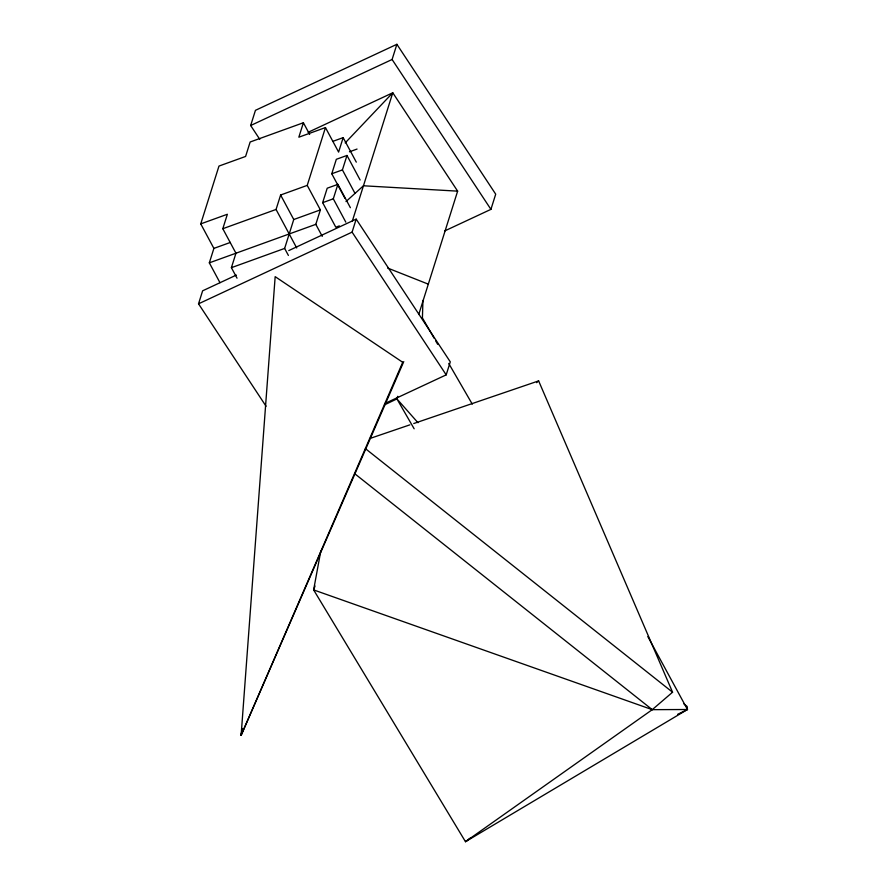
<?xml version="1.0" encoding="UTF-8"?>
<svg xmlns="http://www.w3.org/2000/svg" width="886" height="886" viewBox="0 0 886 886"><rect width="100%" height="100%" fill="white"/><g stroke="black" fill="none" stroke-linecap="round" stroke-linejoin="round"><path stroke-width="1.33" d="M422.932 300.42L422.423 317.963L434.195 338.308M241.114 735.38L275.169 276.654L403.296 362.684L241.114 735.38L242.31 728.569L241.114 735.38L402.72 362.296L403.839 361.776M320.854 550.682L313.633 589.91L465.482 841.7L687.47 709.509L687.148 706.485L683.903 703.905M219.972 282.678L209.329 262.843L213.891 248.39L200.745 223.881L218.975 166.07L245.599 156.445L250.151 141.993L303.4 122.744L309.657 134.417M259.786 139.346L250.66 125.513L255.445 110.329L396.884 44.3L495.706 194.178L490.922 209.362L444.606 230.98M266.077 406.264L198.53 303.82L202.628 290.818L236.34 275.081M237.027 278.171L231.401 267.672L235.953 253.219L222.807 228.71L227.37 214.257L200.745 223.881M296.71 247.98L276.055 209.461L280.618 195.009L307.232 185.384L325.461 127.573L298.837 137.197L303.4 122.744M288.393 255.423L284.639 248.423L293.753 219.518L280.618 195.009M322.271 236.374L315.815 224.346L320.378 209.893L307.232 185.384M339.349 225.897L335.794 227.17L322.659 202.661L327.211 188.209L337.865 184.366L350.38 207.701M344.909 198.265L331.774 173.756L336.326 159.303L346.98 155.46L360.115 179.969M333.025 141.295L343.159 137.629L338.607 152.082L325.461 127.573M345.817 222.153L333.302 198.818L337.865 184.366M354.932 193.248L342.417 169.913L346.98 155.46M250.66 125.513L392.099 59.484L396.884 44.3M352.229 221.389L392.775 92.775L457.641 191.143L418.746 314.486M198.53 303.82L352.085 232.132L356.183 219.13L450.287 361.853L446.19 374.867L385.011 403.429M397.736 396.297L396.906 398.899L384.458 404.902M315.028 586.011L313.633 589.91L652.262 709.664L687.47 709.509L647.832 636.58M345.186 142.923L392.775 92.775L308.118 132.302M346.005 201.543L363.448 185.783L457.641 191.143M536.606 382.652L538.633 380.902L672.563 692.21L652.262 709.664L465.482 841.7L470.975 837.58M677.624 714.349L687.47 709.509M288.77 250.594L356.183 219.13M349.449 151.805L357.058 149.058M331.774 173.756L342.417 169.913M222.807 228.71L276.055 209.461M322.659 202.661L333.302 198.818M213.891 248.39L230.371 242.432M293.753 219.518L320.378 209.893M209.329 262.843L315.815 224.346M231.401 267.672L284.639 248.423M369.528 438.614L409.853 424.859M413.762 423.519L538.633 380.902M387.603 268.037L428.303 284.151M365.397 448.615L672.563 692.21M354.832 473.788L652.262 709.664M417.993 422.733L396.906 398.899L414.15 428.791M392.099 59.484L490.922 209.362M352.085 232.132L446.19 374.867M435.58 340.7L437.662 344.3M448.737 363.448L472.271 404.138M343.159 137.629L356.305 162.138"/></g></svg>
